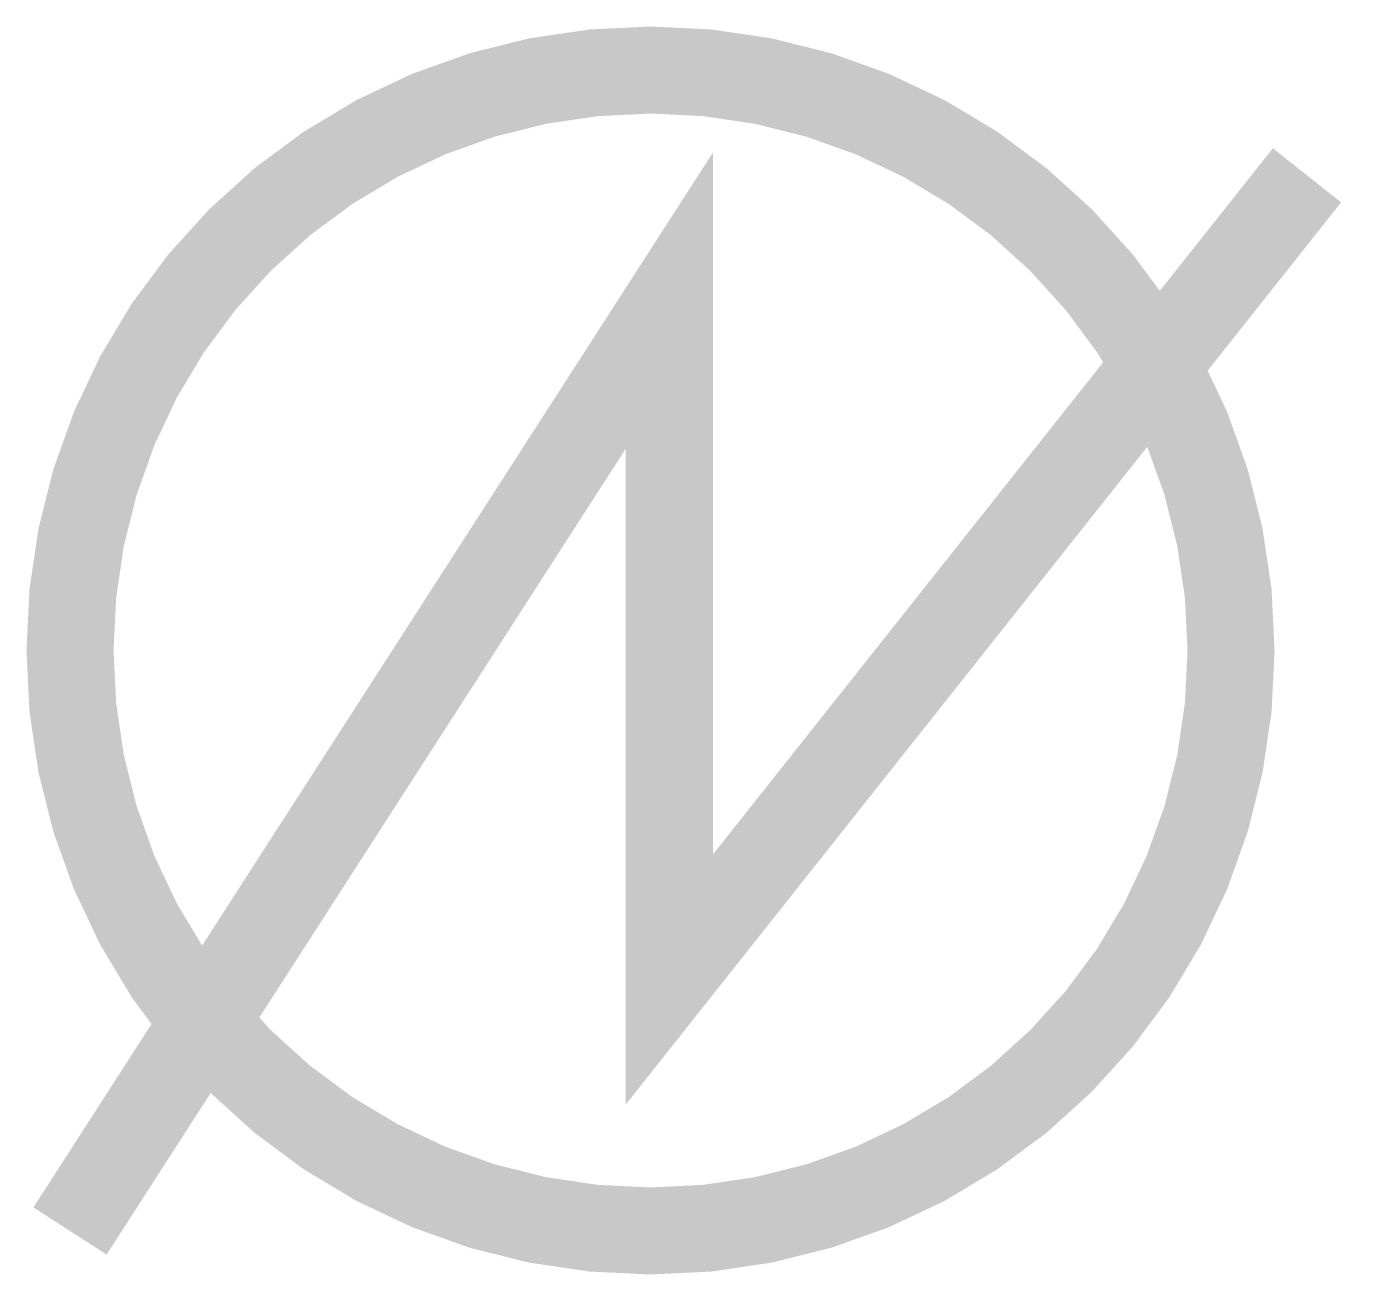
# Model space of a CAD drawing. Extents: x -0.15 to 4.41, y -0.15 to 4.15.
import ezdxf

# ---------------------------------------------------------------- set-up
doc = ezdxf.new("R2010")
doc.units = 0
doc.header["$MEASUREMENT"] = 0
doc.layers.get('0').update_dxf_attribs({"linetype": 'CONTINUOUS'})

msp = doc.modelspace()

# ---------------------------------------------------------------- linework, layer by layer
at = {"const_width": 0.3}
msp.add_lwpolyline([(2, 0, 1), (2, 4, 1), (2, 0, 1)], format="xyb", dxfattribs=at)
msp.add_lwpolyline([(0, 0), (2.0648, 3.2054), (2.0648, 0.8665), (4.2616, 3.6372)], dxfattribs=at)

doc.saveas('drawing.dxf')
